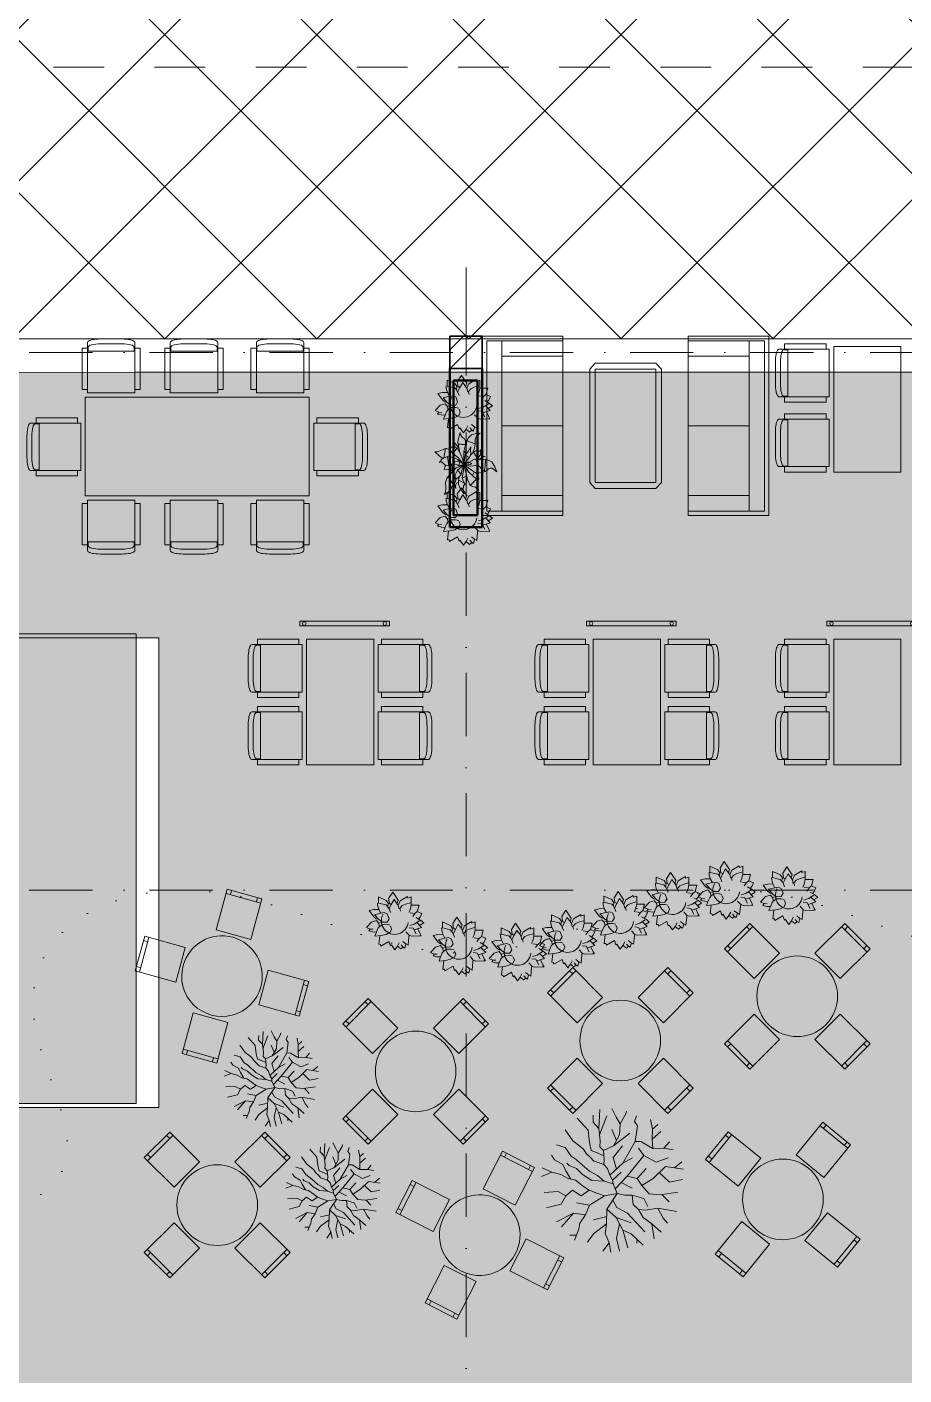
# Model space of a CAD drawing. Header units: millimetres. Extents: x -34838 to 729576, y -214038 to 121482.
# Drawn here: x 49100 to 58888, y 592 to 15630 of the extents above; entities that cross this region are included whole.
import ezdxf
from ezdxf.enums import TextEntityAlignment as Align

# ---------------------------------------------------------------- set-up
doc = ezdxf.new("R2010")
doc.units = ezdxf.units.MM
doc.header["$MEASUREMENT"] = 0
for name, pattern in [('Пунктирная', [352, 0, -352]), ('Штриховая', [1128.888893, 564.444447, -564.444447]), ('Штрихпунктирная', [1340.555525, 705.555534, -352.777767, 0, -282.222223])]:
    doc.linetypes.add(name, pattern=pattern)
for name, color, linetype, lineweight, true_color in [('0_Ном._пера__114', 7, 'Continuous', 13, 0xb9b9b9), ('0_Ном._пера__54', 7, 'Continuous', 15, 0x5f5f5f), ('_ ГП _СПОРУДИ.3Д_Ном._пера__253', 7, 'Continuous', 13, 0xdadada), ('АП _ 0 _ МЕБЛІ .3D_Ном._пера__4', 7, 'Continuous', 15, 0x969696), ('АП _ 0 _ ОБЛАДНАННЯ (НИЖНЄ).3D_Ном._пера__4', 7, 'Continuous', 15, 0x969696)]:
    doc.layers.add(name, color=color, linetype=linetype, lineweight=lineweight, true_color=true_color)
for name, color, linetype, lineweight in [('0_Ном._пера__150', 7, 'Continuous', 50), ('_ ГП _СПОРУДИ.3Д_Ном._пера__1', 7, 'Continuous', 13), ('А _ ОСІ КООРДИНАЦІЙНІ.3D_Ном._пера__105', 7, 'Continuous', 13), ('А _ ОСІ КООРДИНАЦІЙНІ.3D_Ном._пера__25', 7, 'Continuous', 0), ('АБ _ 1 _ КОЛОНИ _ КБ.3D_Ном._пера__28', 7, 'Continuous', 35), ('АП _ 0 _ МЕБЛІ .3D_Ном._пера__1', 7, 'Continuous', 13), ('АП _ 0 _ МЕБЛІ .3D_Ном._пера__19', 255, 'Continuous', 13), ('АП _ ТЕП _ ЗОНИ ПРИМІЩЕНЬ .3D_Ном._пера__122', 255, 'Continuous', 0), ('Паспорта Зон ARCHICAD_Ном._пера__5', 7, 'Continuous', 0)]:
    doc.layers.add(name, color=color, linetype=linetype, lineweight=lineweight)
for name, color, linetype in [('_ ГП _СПОРУДИ.3Д', 7, 'Continuous'), ('А _ ОСІ КООРДИНАЦІЙНІ.3D', 7, 'Continuous'), ('АБ _ 1 _ КОЛОНИ _ КБ.3D', 7, 'Continuous'), ('АП _ 0 _ МЕБЛІ .3D', 7, 'Continuous'), ('АП _ 0 _ ОБЛАДНАННЯ (НИЖНЄ).3D', 7, 'Continuous'), ('АП _ ТЕП _ ЗОНИ ПРИМІЩЕНЬ .3D', 7, 'Continuous')]:
    doc.layers.add(name, color=color, linetype=linetype)
doc.styles.add('СГЕНЕРИР_СТИЛЬ_1', font='Arial.ttf')
pattern_1 = [(0, (0, 0), (0, 68), []), (90, (0, 0), (-204, 0), [68, -68]), (90, (102, 68), (-204, 0), [68, -68])]

# ---------------------------------------------------------------- blocks, each defined once
blk = doc.blocks.new('Відпочинкова зона_01_2_4', base_point=(37474, 8845))
at = {"layer": 'АП _ ТЕП _ ЗОНИ ПРИМІЩЕНЬ .3D', "linetype": 'Continuous', "lineweight": 0, "true_color": 0xffffff}
h = blk.add_hatch(dxfattribs=at)
h.set_pattern_fill('П___ЦЕГЛА_ЛОЖКОВАЯ_ПЕРЕВ_D7', style=0, pattern_type=2)
h.set_pattern_definition(pattern_1)
h.paths.add_polyline_path([(348, -1992), (71820, -1992), (71820, 11778), (50303, 11778), (50300, 11778), (40181, 11774), (36400, 11778), (31802, 11774), (348, 11778)])
h.paths.add_polyline_path([(39319, 8818), (50570, 8818), (50570, 3578), (39319, 3578)], flags=0)
at = {"layer": 'Паспорта Зон ARCHICAD_Ном._пера__5', "color": 7, "lineweight": 0, "style": 'СГЕНЕРИР_СТИЛЬ_1'}
for tag, p in [('ROOM_NUMBER', (37474, 9145)), ('ROOM_AREA', (37474, 8549))]:
    blk.add_attdef(tag, text='', height=400, dxfattribs=at).set_placement(p, align=Align.MIDDLE_CENTER)
blk = doc.blocks.new('Бар_03_4_4', base_point=(45681, 5300))
at = {"layer": 'АП _ ТЕП _ ЗОНИ ПРИМІЩЕНЬ .3D', "linetype": 'Continuous', "lineweight": 0, "true_color": 0xffffff}
h = blk.add_hatch(dxfattribs=at)
h.set_pattern_fill('П___ЦЕГЛА_ЛОЖКОВАЯ_ПЕРЕВ_D7', style=0, pattern_type=2)
h.set_pattern_definition(pattern_1)
h.paths.add_polyline_path([(39069, 3620), (50320, 3620), (50320, 8860), (39069, 8860)])
at = {"layer": 'Паспорта Зон ARCHICAD_Ном._пера__5', "color": 7, "lineweight": 0, "style": 'СГЕНЕРИР_СТИЛЬ_1'}
for tag, p in [('ROOM_NUMBER', (45681, 5599)), ('ROOM_AREA', (45681, 5004))]:
    blk.add_attdef(tag, text='', height=400, dxfattribs=at).set_placement(p, align=Align.MIDDLE_CENTER)
blk = doc.blocks.new('Перекрытие_2_4', base_point=(-3125, 12148))
at = {"layer": '_ ГП _СПОРУДИ.3Д_Ном._пера__253', "linetype": 'Continuous', "lineweight": 13, "true_color": 0xdadada}
h = blk.add_hatch(dxfattribs=at)
h.set_pattern_fill('Г___ТРОТУАРИ_М500_0004', color=254, style=0, pattern_type=2)
h.set_pattern_definition([(45, (-275, 12150), (-848.528, 848.528), []), (315, (-275, 12150), (848.528, 848.528), [])])
h.paths.add_polyline_path([(-3125, 12148), (-3125, 10008), (-2650, 9430), (-2650, 9150), (-75, 9150), (-75, 12150), (70932, 12150), (96193, 12150), (96203, 17088), (94983, 22022), (80176, 15996), (78930, 17528), (76339, 16080), (47497, 16080), (47497, 16180), (42497, 16180), (42497, 16080), (32905, 16080), (30405, 16080), (-1129, 16080), (-3125, 16080), (-3125, 12148)])
at = {"layer": '_ ГП _СПОРУДИ.3Д_Ном._пера__1', "color": 7, "linetype": 'Continuous', "lineweight": 13, "flags": 128}
blk.add_lwpolyline([(-3125, 12148), (-3125, 10008), (-2650, 9430), (-2650, 9150), (-75, 9150), (-75, 12150), (70932, 12150), (96193, 12150), (96203, 17088), (94983, 22022), (80176, 15996), (78930, 17528), (76339, 16080), (47497, 16080), (47497, 16180), (42497, 16180), (42497, 16080), (32905, 16080), (30405, 16080), (-1129, 16080), (-3125, 16080), (-3125, 12148)], close=True, dxfattribs=at)
blk = doc.blocks.new('Колонна_6_4', base_point=(54000, 12000))
at = {"layer": 'АБ _ 1 _ КОЛОНИ _ КБ.3D', "linetype": 'Continuous', "lineweight": 0, "true_color": 0x000000}
h = blk.add_hatch(dxfattribs=at)
h.set_pattern_fill('М___МЕТАЛ_СТАЛЬ_0004', color=18, style=0, pattern_type=2)
h.set_pattern_definition([(45, (0, 0), (-318.198, 318.198), []), (45, (-106.07, 106.07), (-318.198, 318.198), [])])
h.paths.add_polyline_path([(53820, 11820), (54180, 11820), (54180, 12180), (53820, 12180)])
at = {"layer": 'АБ _ 1 _ КОЛОНИ _ КБ.3D_Ном._пера__28', "color": 7, "linetype": 'Continuous', "lineweight": 35, "flags": 128}
blk.add_lwpolyline([(53820, 11820), (54180, 11820), (54180, 12180), (53820, 12180)], close=True, dxfattribs=at)
blk = doc.blocks.new('Диван 22')
at = {"layer": 'АП _ 0 _ МЕБЛІ .3D_Ном._пера__1', "color": 7, "linetype": 'Continuous', "lineweight": 13}
for p, q in [((2000, 900), (0, 900)), ((0, 900), (0, 0)), ((50, 0), (50, 850)), ((50, 850), (1950, 850)), ((1950, 850), (1950, 0)), ((2000, 0), (2000, 900)), ((50, 680), (1950, 680)), ((222, 0), (222, 680)), ((1000, 0), (1000, 680)), ((1778, 0), (1778, 680)), ((0, 0), (2000, 0))]:
    blk.add_line(p, q, dxfattribs=at)
blk = doc.blocks.new('Стол Дизайнерский 03 22_2')
at = {"layer": 'АП _ 0 _ МЕБЛІ .3D_Ном._пера__1', "color": 7, "linetype": 'Continuous', "lineweight": 13}
for p, q in [((67, 800), (0, 738)), ((1333, 800), (67, 800)), ((1400, 738), (1333, 800)), ((0, 738), (0, 62)), ((1333, 738), (67, 738)), ((67, 738), (67, 62)), ((1333, 62), (1333, 738)), ((1400, 62), (1400, 738)), ((0, 62), (67, 0)), ((67, 62), (1333, 62)), ((67, 0), (1333, 0)), ((1333, 0), (1400, 62))]:
    blk.add_line(p, q, dxfattribs=at)
blk = doc.blocks.new('Модель Комнатного Растения 22')
at = {"layer": 'АП _ 0 _ ОБЛАДНАННЯ (НИЖНЄ).3D_Ном._пера__4', "color": 252, "linetype": 'Continuous', "lineweight": 15, "true_color": 0x969696}
for p, q in [((-37, 231), (23, 319)), ((23, 319), (68, 249)), ((-252, 105), (-271, 176)), ((-271, 176), (-183, 176)), ((-183, 176), (-183, 267)), ((-183, 267), (-146, 254)), ((-183, 177), (-171, 124)), ((-174, 203), (-119, 186)), ((-146, 254), (-144, 273)), ((-144, 273), (-62, 224)), ((-119, 186), (-83, 170)), ((-83, 170), (-57, 139)), ((-62, 224), (-40, 172)), ((-40, 172), (-50, 134)), ((-40, 172), (-25, 196)), ((-25, 196), (-37, 231)), ((-25, 196), (7, 240)), ((7, 240), (39, 183)), ((60, 196), (39, 183)), ((39, 183), (64, 135)), ((68, 249), (60, 196)), ((64, 135), (79, 161)), ((71, 193), (94, 228)), ((79, 161), (71, 193)), ((96, 179), (77, 157)), ((94, 228), (182, 267)), ((182, 199), (96, 179)), ((191, 174), (179, 129)), ((182, 267), (182, 199)), ((192, 201), (191, 174)), ((-323, -22), (-291, 5)), ((-302, 84), (-252, 105)), ((-302, 84), (-284, 42)), ((-291, 5), (-238, 37)), ((-284, 42), (-265, 21)), ((-279, 3), (-218, -35)), ((-252, 105), (-226, 83)), ((-226, 83), (-172, 90)), ((-226, 83), (-201, 48)), ((-171, 124), (-157, 93)), ((-57, 139), (-65, 107)), ((64, 135), (48, 95)), ((84, 78), (64, 24)), ((64, 24), (86, -13)), ((118, 92), (84, 78)), ((155, 86), (118, 92)), ((136, -15), (177, 14)), ((179, 129), (155, 86)), ((227, 68), (155, 86)), ((177, 14), (227, 68)), ((179, 129), (234, 126)), ((181, -25), (205, 3)), ((206, 24), (184, 21)), ((205, 3), (259, -14)), ((234, 45), (206, 24)), ((234, 126), (286, 115)), ((286, 115), (234, 45)), ((-323, -22), (-277, -50)), ((-300, -73), (-247, -19)), ((-300, -73), (-216, -100)), ((-296, -166), (-284, -145)), ((-284, -145), (-258, -87)), ((-238, -145), (-205, -82)), ((-218, -35), (-168, -52)), ((-205, -82), (-161, -76)), ((-161, -160), (-125, -121)), ((35, -92), (48, -58)), ((50, -127), (35, -92)), ((94, -150), (50, -127)), ((87, -38), (51, -46)), ((86, -13), (136, -15)), ((134, -39), (87, -38)), ((170, -62), (134, -39)), ((152, -17), (181, -25)), ((181, -25), (170, -62)), ((185, -79), (170, -62)), ((206, -127), (185, -79)), ((244, -122), (205, -124)), ((205, -124), (221, -170)), ((274, -92), (240, -94)), ((288, -112), (244, -122)), ((259, -14), (315, -74)), ((315, -74), (274, -92)), ((274, -92), (288, -112)), ((-277, -166), (-296, -166)), ((-277, -166), (-187, -170)), ((-187, -170), (-161, -160)), ((-161, -160), (-158, -178)), ((-158, -178), (-149, -270)), ((-149, -270), (-124, -257)), ((-124, -257), (-89, -229)), ((-124, -257), (-111, -304)), ((-111, -304), (-93, -293)), ((-93, -293), (-71, -268)), ((-93, -293), (-68, -313)), ((-68, -313), (-30, -283)), ((-30, -283), (-50, -244)), ((-30, -283), (0, -323)), ((0, -323), (38, -268)), ((38, -268), (48, -277)), ((48, -277), (65, -228)), ((65, -228), (155, -280)), ((150, -162), (94, -150)), ((221, -170), (150, -162)), ((155, -280), (160, -262)), ((160, -262), (179, -261)), ((179, -261), (168, -164))]:
    blk.add_line(p, q, dxfattribs=at)
blk.add_arc((0, 0), 150, 186.1323, 29.8574, dxfattribs=at)
blk = doc.blocks.new('Модель Комнатного Растения 22_2')
at = {"layer": 'АП _ 0 _ ОБЛАДНАННЯ (НИЖНЄ).3D_Ном._пера__4', "color": 252, "linetype": 'Continuous', "lineweight": 15, "true_color": 0x969696}
for p, q in [((-182, 353), (-138, 349)), ((-182, 353), (-147, 326)), ((-182, 353), (-138, 349)), ((-182, 353), (-147, 326)), ((-147, 326), (-128, 291)), ((-147, 326), (-128, 291)), ((-138, 349), (-87, 334)), ((-138, 349), (-87, 334)), ((-87, 334), (-52, 301)), ((-87, 334), (-52, 301)), ((-52, 301), (-34, 268)), ((-52, 301), (-34, 268)), ((-4, 294), (19, 309)), ((-4, 294), (19, 309)), ((19, 309), (37, 339)), ((19, 309), (37, 339)), ((37, 339), (41, 361)), ((37, 339), (41, 361)), ((41, 361), (64, 279)), ((41, 361), (64, 279)), ((-198, 174), (-183, 155)), ((-198, 174), (-182, 107)), ((-198, 174), (-183, 155)), ((-198, 174), (-182, 107)), ((-183, 155), (-158, 154)), ((-183, 155), (-158, 154)), ((-158, 154), (-132, 156)), ((-158, 154), (-132, 156)), ((-132, 156), (-109, 142)), ((-132, 156), (-109, 142)), ((-128, 291), (-128, 235)), ((-128, 291), (-128, 235)), ((-128, 235), (-34, 268)), ((-128, 235), (-34, 268)), ((-128, 235), (-120, 186)), ((-128, 235), (-120, 186)), ((-120, 186), (-100, 134)), ((-120, 186), (-100, 134)), ((-79, 124), (-75, 165)), ((-79, 124), (-75, 165)), ((-78, 202), (-75, 165)), ((-78, 202), (-49, 148)), ((-78, 202), (-75, 165)), ((-78, 202), (-49, 148)), ((-34, 268), (-21, 170)), ((-34, 268), (-21, 170)), ((-21, 170), (-17, 110)), ((-21, 170), (-17, 110)), ((-20, 224), (57, 233)), ((-20, 224), (57, 233)), ((-20, 224), (0, 148)), ((-20, 224), (0, 148)), ((-19, 227), (-18, 266)), ((-19, 227), (-18, 266)), ((-19, 227), (62, 234)), ((-19, 227), (62, 234)), ((-18, 266), (-4, 294)), ((-18, 266), (-4, 294)), ((20, 85), (75, 190)), ((20, 85), (75, 190)), ((44, 133), (62, 234)), ((44, 133), (62, 234)), ((52, 177), (63, 197)), ((52, 177), (63, 197)), ((62, 234), (66, 246)), ((62, 234), (66, 246)), ((63, 197), (95, 240)), ((63, 197), (95, 240)), ((64, 279), (66, 246)), ((64, 279), (66, 246)), ((75, 190), (121, 129)), ((75, 190), (121, 129)), ((76, 188), (99, 198)), ((76, 188), (99, 198)), ((95, 240), (115, 257)), ((95, 240), (115, 257)), ((98, 199), (115, 257)), ((98, 199), (115, 257)), ((99, 198), (117, 199)), ((99, 198), (117, 199)), ((117, 199), (140, 197)), ((117, 199), (140, 197)), ((139, 146), (152, 174)), ((139, 146), (152, 174)), ((140, 197), (159, 206)), ((140, 197), (159, 206)), ((148, 165), (193, 182)), ((148, 165), (193, 182)), ((152, 174), (159, 206)), ((152, 174), (159, 206)), ((193, 182), (204, 183)), ((193, 182), (204, 183)), ((204, 183), (222, 78)), ((204, 183), (258, 162)), ((204, 183), (222, 78)), ((204, 183), (258, 162)), ((258, 162), (294, 147)), ((258, 162), (294, 147)), ((-345, -21), (-312, 33)), ((-345, -21), (-312, 33)), ((-312, 33), (-247, 65)), ((-312, 33), (-247, 65)), ((-247, 65), (-230, -64)), ((-247, 65), (-156, 58)), ((-247, 65), (-230, -64)), ((-247, 65), (-156, 58)), ((-237, 94), (-212, 98)), ((-237, 94), (-212, 98)), ((-237, 94), (-196, 79)), ((-237, 94), (-196, 79)), ((-212, 98), (-183, 110)), ((-212, 98), (-183, 110)), ((-196, 79), (-167, 60)), ((-196, 79), (-167, 60)), ((-182, 107), (-154, 73)), ((-182, 107), (-154, 73)), ((-156, 58), (-137, 54)), ((-156, 58), (-137, 54)), ((-154, 73), (-109, 142)), ((-154, 73), (-109, 142)), ((-154, 73), (-119, 63)), ((-154, 73), (-119, 63)), ((-140, 42), (-132, 66)), ((-140, 42), (-132, 66)), ((-119, 63), (-59, 31)), ((-119, 63), (-59, 31)), ((-109, 142), (-73, 108)), ((-109, 142), (-73, 108)), ((-88, 16), (-48, 34)), ((-88, 16), (-48, 34)), ((-88, 16), (-72, 6)), ((-88, 16), (-72, 6)), ((-79, 124), (-62, 82)), ((-79, 124), (-62, 82)), ((-72, 6), (-49, 7)), ((-72, 6), (-49, 7)), ((-64, 83), (-16, 107)), ((-64, 83), (-16, 107)), ((-64, 83), (-62, 82)), ((-64, 83), (-62, 82)), ((-62, 82), (-16, 107)), ((-62, 82), (-16, 107)), ((-62, 82), (-27, 42)), ((-62, 82), (-27, 42)), ((-49, 148), (-16, 107)), ((-49, 148), (-16, 107)), ((-49, 7), (-48, 34)), ((-49, 7), (-48, 34)), ((-49, 7), (-1, -2)), ((-49, 7), (-1, -2)), ((-48, 34), (-6, 2)), ((-48, 34), (-6, 2)), ((-27, 42), (-8, 12)), ((-27, 42), (-8, 12)), ((-19, 146), (-9, 148)), ((-19, 146), (-9, 148)), ((-17, 136), (-8, 138)), ((-17, 136), (-8, 138)), ((-16, 107), (0, 5)), ((-16, 107), (0, 5)), ((-9, 148), (-1, 148)), ((-9, 148), (-1, 148)), ((-8, 138), (-2, 138)), ((-8, 138), (-2, 138)), ((-6, 12), (1, -2)), ((-6, 12), (1, -2)), ((-5, 1), (1, -2)), ((-5, 1), (1, -2)), ((-2, 23), (0, 148)), ((-2, 23), (0, 148)), ((0, 4), (20, 85)), ((0, 4), (20, 85)), ((0, 3), (17, 17)), ((0, 3), (17, 17)), ((0, 0), (8, 2)), ((0, 0), (8, 2)), ((7, 9), (59, 79)), ((7, 9), (59, 79)), ((8, 8), (43, 42)), ((8, 8), (43, 42)), ((43, 42), (56, -12)), ((43, 42), (71, 42)), ((43, 42), (56, -12)), ((43, 42), (71, 42)), ((47, 43), (64, 57)), ((47, 43), (64, 57)), ((48, 148), (51, 146)), ((48, 148), (51, 146)), ((59, 79), (121, 129)), ((59, 79), (121, 129)), ((64, 57), (118, 83)), ((64, 57), (118, 83)), ((65, -3), (82, 4)), ((65, -3), (82, 4)), ((71, 42), (104, 33)), ((71, 42), (104, 33)), ((82, 4), (123, 18)), ((82, 4), (123, 18)), ((104, 33), (123, 18)), ((104, 33), (123, 18)), ((110, 13), (137, 8)), ((110, 13), (137, 8)), ((118, 83), (181, 93)), ((118, 83), (181, 93)), ((121, 129), (139, 146)), ((121, 129), (139, 146)), ((130, -71), (137, 6)), ((130, -71), (137, 6)), ((137, 8), (167, -10)), ((137, 8), (167, -10)), ((167, -10), (181, 93)), ((167, -10), (181, 93)), ((181, 93), (243, 66)), ((181, 93), (243, 66)), ((188, -8), (211, 0)), ((188, -8), (211, 0)), ((211, 0), (229, 21)), ((211, 0), (229, 21)), ((229, 21), (247, 33)), ((229, 21), (247, 33)), ((233, 71), (276, 102)), ((233, 71), (276, 102)), ((243, 66), (271, 27)), ((243, 66), (271, 27)), ((247, 33), (271, 27)), ((247, 33), (271, 27)), ((276, 102), (324, 145)), ((276, 102), (324, 145)), ((294, 147), (324, 145)), ((294, 147), (324, 145)), ((-368, -78), (-345, -21)), ((-368, -78), (-345, -21)), ((-368, -78), (-317, -37)), ((-368, -78), (-317, -37)), ((-317, -37), (-297, -35)), ((-317, -37), (-297, -35)), ((-297, -35), (-277, -43)), ((-297, -35), (-277, -43)), ((-277, -43), (-257, -61)), ((-277, -43), (-257, -61)), ((-257, -61), (-234, -69)), ((-257, -61), (-234, -69)), ((-246, -75), (-213, -57)), ((-246, -75), (-213, -57)), ((-246, -75), (-158, -93)), ((-246, -75), (-158, -93)), ((-213, -57), (-160, -2)), ((-213, -57), (-160, -2)), ((-168, -160), (-164, -137)), ((-168, -160), (-164, -137)), ((-168, -160), (-127, -146)), ((-168, -160), (-127, -146)), ((-164, -137), (-153, -110)), ((-164, -137), (-153, -110)), ((-160, -2), (-158, -93)), ((-160, -2), (-73, -15)), ((-160, -2), (-158, -93)), ((-160, -2), (-73, -15)), ((-158, -93), (-118, -82)), ((-158, -93), (-118, -82)), ((-153, -110), (-129, -86)), ((-153, -110), (-129, -86)), ((-141, -160), (-58, -82)), ((-141, -160), (-58, -82)), ((-118, -82), (-9, -4)), ((-118, -82), (-9, -4)), ((-114, -82), (-98, -117)), ((-114, -82), (-98, -117)), ((-73, -15), (-9, -4)), ((-73, -15), (-9, -4)), ((-72, -14), (-71, -14)), ((-72, -14), (-71, -14)), ((-65, -13), (-63, -12)), ((-65, -13), (-63, -12)), ((-59, -11), (-54, -10)), ((-59, -11), (-54, -10)), ((-58, -82), (-5, -2)), ((-58, -82), (-5, -2)), ((-52, -10), (-20, -3)), ((-52, -10), (-20, -3)), ((-45, -172), (-35, -132)), ((-45, -172), (-35, -132)), ((-38, -144), (-34, -146)), ((-38, -144), (-34, -146)), ((-35, -126), (-1, -2)), ((-35, -126), (-1, -2)), ((-35, -126), (-31, -192)), ((-35, -126), (17, -144)), ((-35, -126), (-31, -192)), ((-35, -126), (17, -144)), ((-4, -1), (-2, -1)), ((-4, -1), (-2, -1)), ((-3, -1), (-1, -2)), ((-3, -1), (-1, -2)), ((-1, -2), (2, -64)), ((-1, -2), (2, -64)), ((2, -64), (17, -144)), ((2, -64), (17, -144)), ((4, -2), (28, -1)), ((4, -2), (28, -1)), ((4, -9), (18, -49)), ((4, -9), (18, -49)), ((6, -6), (70, -59)), ((6, -6), (70, -59)), ((7, -178), (17, -144)), ((7, -178), (17, -144)), ((10, -3), (84, -34)), ((10, -3), (84, -34)), ((18, -49), (31, -104)), ((18, -49), (31, -104)), ((28, -1), (56, -12)), ((28, -1), (56, -12)), ((31, -104), (70, -59)), ((31, -104), (70, -59)), ((31, -104), (48, -130)), ((31, -104), (48, -130)), ((48, -130), (73, -147)), ((48, -130), (73, -147)), ((51, -133), (61, -170)), ((51, -133), (61, -170)), ((56, -12), (65, -3)), ((56, -12), (65, -3)), ((57, -152), (68, -144)), ((57, -152), (68, -144)), ((70, -59), (97, -110)), ((70, -59), (97, -110)), ((73, -147), (97, -158)), ((73, -147), (97, -158)), ((84, -34), (175, -128)), ((84, -34), (175, -128)), ((97, -110), (97, -158)), ((97, -110), (97, -158)), ((109, -58), (130, -71)), ((109, -58), (130, -71)), ((110, -62), (111, -59)), ((110, -62), (111, -59)), ((110, -228), (175, -128)), ((110, -228), (175, -128)), ((130, -71), (149, -55)), ((130, -71), (149, -55)), ((149, -55), (178, -47)), ((149, -55), (178, -47)), ((167, -10), (188, -8)), ((167, -10), (188, -8)), ((175, -128), (191, -152)), ((175, -128), (191, -152)), ((178, -47), (219, -52)), ((178, -47), (219, -52)), ((198, -4), (208, -14)), ((198, -4), (208, -14)), ((208, -14), (219, -52)), ((208, -14), (219, -52)), ((-165, -282), (-159, -246)), ((-165, -282), (-159, -246)), ((-165, -282), (-130, -250)), ((-165, -282), (-130, -250)), ((-159, -246), (-157, -201)), ((-159, -246), (-157, -201)), ((-157, -201), (-141, -160)), ((-157, -201), (-141, -160)), ((-141, -160), (-70, -230)), ((-141, -160), (-70, -230)), ((-130, -250), (-100, -241)), ((-130, -250), (-100, -241)), ((-100, -241), (-70, -230)), ((-100, -241), (-70, -230)), ((-70, -230), (-45, -172)), ((-70, -230), (-45, -172)), ((-31, -192), (-17, -218)), ((-31, -192), (-17, -218)), ((-17, -218), (7, -178)), ((-17, -218), (7, -178)), ((-13, -213), (3, -235)), ((-13, -213), (3, -235)), ((-7, -202), (61, -170)), ((-7, -202), (61, -170)), ((-4, -323), (38, -270)), ((-4, -323), (38, -270)), ((-4, -323), (8, -276)), ((-4, -323), (8, -276)), ((3, -235), (8, -276)), ((3, -235), (8, -276)), ((38, -270), (58, -220)), ((38, -270), (58, -220)), ((58, -220), (61, -170)), ((58, -220), (61, -170)), ((61, -191), (84, -208)), ((61, -191), (84, -208)), ((83, -153), (110, -228)), ((83, -153), (110, -228)), ((84, -208), (91, -238)), ((84, -208), (91, -238)), ((90, -263), (105, -216)), ((90, -263), (105, -216)), ((90, -263), (91, -238)), ((90, -263), (91, -238)), ((110, -228), (132, -237)), ((110, -228), (132, -237)), ((132, -237), (142, -262)), ((132, -237), (142, -262)), ((142, -262), (158, -293)), ((142, -262), (158, -293)), ((158, -293), (219, -330)), ((158, -293), (219, -330)), ((191, -152), (206, -198)), ((191, -152), (206, -198)), ((200, -257), (206, -198)), ((200, -257), (206, -198)), ((200, -257), (205, -306)), ((200, -257), (205, -306)), ((205, -306), (219, -330)), ((205, -306), (219, -330))]:
    blk.add_line(p, q, dxfattribs=at)
blk = doc.blocks.new('Модель Дерева Детализированная 22')
at = {"layer": 'АП _ 0 _ МЕБЛІ .3D_Ном._пера__4', "color": 252, "linetype": 'Continuous', "lineweight": 15, "true_color": 0x969696}
for p, q in [((-200, 779), (-188, 598)), ((-11, 784), (13, 635)), ((-287, 528), (-445, 669)), ((-348, 675), (-291, 622)), ((-291, 622), (-287, 528)), ((13, 635), (1, 536)), ((176, 733), (128, 643)), ((128, 643), (149, 528)), ((309, 631), (280, 528)), ((298, 690), (309, 631)), ((428, 553), (471, 663)), ((428, 553), (545, 602)), ((-512, 479), (-548, 584)), ((-492, 396), (-512, 479)), ((-244, 472), (-451, 565)), ((-287, 528), (-201, 417)), ((-188, 598), (-102, 491)), ((-102, 491), (-53, 413)), ((1, 536), (-3, 487)), ((-3, 487), (9, 429)), ((136, 462), (132, 405)), ((149, 528), (136, 462)), ((206, 388), (239, 470)), ((239, 470), (239, 507)), ((280, 528), (305, 454)), ((305, 454), (334, 350)), ((350, 376), (375, 462)), ((375, 462), (428, 553)), ((532, 351), (649, 455)), ((-623, 302), (-685, 330)), ((-615, 429), (-642, 447)), ((-615, 244), (-623, 302)), ((-492, 396), (-615, 429)), ((-401, 314), (-492, 396)), ((-266, 273), (-401, 314)), ((-334, 293), (-381, 417)), ((-151, 318), (-266, 273)), ((-201, 417), (-151, 376)), ((-151, 376), (-151, 318)), ((-151, 318), (-86, 240)), ((-82, 347), (-112, 271)), ((-53, 413), (-82, 347)), ((9, 314), (-44, 203)), ((9, 429), (5, 359)), ((5, 359), (9, 314)), ((128, 335), (124, 265)), ((132, 405), (128, 335)), ((202, 293), (206, 388)), ((289, 191), (305, 302)), ((305, 302), (350, 376)), ((503, 256), (532, 351)), ((606, 228), (753, 315)), ((-706, 100), (-768, 191)), ((-473, 137), (-615, 244)), ((-266, 273), (-496, 244)), ((-171, 187), (-336, 203)), ((-106, 67), (-171, 187)), ((-86, 240), (-44, 203)), ((-44, 203), (-40, 141)), ((87, 71), (178, 174)), ((95, 166), (87, 71)), ((124, 265), (95, 166)), ((178, 174), (202, 293)), ((276, 117), (289, 191)), ((384, 137), (409, 248)), ((409, 248), (503, 256)), ((503, 256), (606, 228)), ((-706, 100), (-784, 93)), ((-623, 22), (-752, 13)), ((-623, 22), (-706, 100)), ((-554, -56), (-623, 22)), ((-517, 92), (-554, -56)), ((-517, 92), (-473, 137)), ((-204, 63), (-473, 137)), ((-430, -40), (-443, 59)), ((-204, 63), (-323, 30)), ((-7, 71), (-204, 63)), ((12, 11), (-118, 6)), ((-40, 141), (-7, 71)), ((-7, 71), (12, 11)), ((12, 11), (38, -23)), ((87, 71), (38, -23)), ((198, -48), (239, 34)), ((239, 34), (276, 117)), ((276, 117), (384, 137)), ((392, -3), (474, 117)), ((499, -48), (581, 59)), ((581, 59), (784, 124)), ((581, 59), (784, 45)), ((-644, -142), (-738, -135)), ((-644, -142), (-706, -229)), ((-554, -56), (-644, -142)), ((-430, -40), (-475, -192)), ((-134, -72), (-430, -40)), ((-134, -72), (-196, -171)), ((58, -77), (-134, -72)), ((-38, -75), (-81, -208)), ((79, -130), (34, -204)), ((79, -130), (38, -23)), ((79, -130), (198, -48)), ((79, -130), (285, -171)), ((167, -148), (195, -237)), ((198, -48), (392, -3)), ((392, -3), (499, -48)), ((499, -48), (610, -68)), ((610, -68), (664, -110)), ((664, -110), (784, -161)), ((729, -137), (784, -86)), ((-512, -299), (-632, -457)), ((-475, -192), (-603, -249)), ((-323, -295), (-512, -299)), ((-418, -297), (-422, -455)), ((-196, -171), (-344, -163)), ((-175, -262), (-323, -295)), ((-196, -171), (-175, -262)), ((-175, -262), (-171, -385)), ((-27, -262), (-89, -381)), ((34, -204), (-27, -262)), ((-27, -262), (43, -344)), ((195, -237), (154, -369)), ((285, -171), (277, -311)), ((285, -171), (405, -286)), ((345, -229), (474, -151)), ((405, -286), (585, -262)), ((405, -286), (491, -352)), ((585, -262), (698, -281)), ((-574, -380), (-681, -390)), ((-171, -385), (-249, -480)), ((-89, -381), (-60, -475)), ((39, -426), (-11, -484)), ((43, -344), (39, -426)), ((39, -426), (67, -525)), ((154, -369), (166, -652)), ((277, -311), (203, -471)), ((277, -311), (326, -463)), ((442, -480), (302, -387)), ((491, -352), (532, -455)), ((-422, -455), (-545, -537)), ((-249, -480), (-410, -599)), ((-265, -491), (-262, -607)), ((-126, -566), (-248, -741)), ((-11, -484), (-126, -566)), ((-126, -566), (-89, -689)), ((67, -525), (47, -644)), ((289, -558), (282, -743)), ((326, -463), (289, -558)), ((326, -463), (425, -643)), ((518, -604), (442, -480)), ((532, -455), (591, -543)), ((532, -455), (651, -472)), ((-89, -689), (-83, -761)), ((47, -644), (39, -784)), ((47, -644), (147, -779)), ((287, -650), (317, -677))]:
    blk.add_line(p, q, dxfattribs=at)
blk = doc.blocks.new('Обеденная Группа с Круглым Столом 22')
at = {"layer": 'АП _ 0 _ МЕБЛІ .3D_Ном._пера__1', "color": 7, "linetype": 'Continuous', "lineweight": 13}
for p, q in [((200, 950), (-200, 950)), ((-200, 950), (-200, 480)), ((-150, 900), (-150, 950)), ((150, 900), (150, 950)), ((200, 480), (200, 950)), ((-200, 900), (200, 900)), ((-200, 480), (200, 480)), ((-480, 200), (-950, 200)), ((-950, 200), (-950, -200)), ((-900, -200), (-900, 200)), ((-480, -200), (-480, 200)), ((480, 200), (480, -200)), ((950, 200), (480, 200)), ((900, 200), (900, -200)), ((950, -200), (950, 200)), ((-900, 150), (-950, 150)), ((900, 150), (950, 150)), ((-900, -150), (-950, -150)), ((900, -150), (950, -150)), ((-950, -200), (-480, -200)), ((480, -200), (950, -200)), ((200, -480), (-200, -480)), ((-200, -480), (-200, -950)), ((200, -950), (200, -480)), ((200, -900), (-200, -900)), ((-150, -900), (-150, -950)), ((150, -900), (150, -950)), ((-200, -950), (200, -950))]:
    blk.add_line(p, q, dxfattribs=at)
for start, end in [(0, 180), (180, 0)]:
    blk.add_arc((0, 0), 450, start, end, dxfattribs=at)
blk = doc.blocks.new('Модель Дерева Детализированная 22_2')
at = {"layer": 'АП _ 0 _ МЕБЛІ .3D_Ном._пера__4', "color": 252, "linetype": 'Continuous', "lineweight": 15, "true_color": 0x969696}
for p, q in [((-133, 519), (-126, 399)), ((-7, 523), (9, 423)), ((118, 489), (85, 429)), ((199, 460), (206, 420)), ((-342, 319), (-365, 389)), ((-328, 264), (-342, 319)), ((-163, 315), (-301, 377)), ((-191, 352), (-297, 446)), ((-232, 450), (-194, 415)), ((-194, 415), (-191, 352)), ((-191, 352), (-134, 278)), ((-126, 399), (-68, 327)), ((-68, 327), (-35, 275)), ((0, 357), (-2, 324)), ((-2, 324), (6, 286)), ((9, 423), (0, 357)), ((85, 429), (99, 352)), ((91, 308), (88, 270)), ((99, 352), (91, 308)), ((138, 259), (159, 314)), ((159, 314), (159, 338)), ((206, 420), (187, 352)), ((187, 352), (203, 303)), ((203, 303), (223, 233)), ((234, 250), (250, 308)), ((250, 308), (286, 368)), ((286, 368), (314, 442)), ((286, 368), (363, 401)), ((355, 234), (433, 303)), ((-416, 201), (-457, 220)), ((-410, 286), (-428, 298)), ((-410, 163), (-416, 201)), ((-328, 264), (-410, 286)), ((-316, 91), (-410, 163)), ((-177, 182), (-331, 163)), ((-268, 209), (-328, 264)), ((-177, 182), (-268, 209)), ((-222, 196), (-254, 278)), ((-101, 212), (-177, 182)), ((-134, 278), (-101, 250)), ((-101, 250), (-101, 212)), ((-101, 212), (-57, 160)), ((-54, 231), (-75, 181)), ((-57, 160), (-30, 135)), ((-35, 275), (-54, 231)), ((6, 209), (-30, 135)), ((6, 286), (3, 240)), ((3, 240), (6, 209)), ((83, 176), (64, 111)), ((85, 223), (83, 176)), ((88, 270), (85, 223)), ((118, 116), (135, 196)), ((135, 196), (138, 259)), ((192, 127), (203, 201)), ((203, 201), (234, 250)), ((256, 91), (272, 165)), ((272, 165), (335, 171)), ((335, 171), (355, 234)), ((335, 171), (404, 152)), ((404, 152), (502, 210)), ((-470, 67), (-523, 62)), ((-470, 67), (-512, 127)), ((-416, 15), (-501, 9)), ((-416, 15), (-470, 67)), ((-369, -37), (-416, 15)), ((-344, 61), (-369, -37)), ((-344, 61), (-316, 91)), ((-136, 42), (-316, 91)), ((-287, -26), (-295, 39)), ((-114, 124), (-224, 135)), ((-136, 42), (-216, 20)), ((-5, 48), (-136, 42)), ((-71, 45), (-114, 124)), ((8, 7), (-78, 4)), ((-30, 135), (-27, 94)), ((-27, 94), (-5, 48)), ((-5, 48), (8, 7)), ((8, 7), (25, -15)), ((58, 48), (25, -15)), ((58, 48), (118, 116)), ((64, 111), (58, 48)), ((132, -32), (159, 23)), ((159, 23), (184, 78)), ((184, 78), (192, 127)), ((184, 78), (256, 91)), ((261, -2), (316, 78)), ((333, -32), (388, 39)), ((388, 39), (522, 83)), ((388, 39), (523, 30)), ((-429, -95), (-492, -90)), ((-429, -95), (-471, -153)), ((-369, -37), (-429, -95)), ((-317, -128), (-402, -166)), ((-287, -26), (-317, -128)), ((-89, -48), (-287, -26)), ((-131, -114), (-229, -109)), ((-89, -48), (-131, -114)), ((-131, -114), (-117, -174)), ((39, -51), (-89, -48)), ((-25, -50), (-54, -139)), ((23, -136), (-18, -174)), ((53, -87), (23, -136)), ((53, -87), (25, -15)), ((53, -87), (132, -32)), ((53, -87), (190, -114)), ((112, -98), (130, -158)), ((132, -32), (261, -2)), ((190, -114), (185, -207)), ((190, -114), (270, -191)), ((230, -153), (316, -100)), ((261, -2), (333, -32)), ((333, -32), (407, -46)), ((407, -46), (442, -73)), ((442, -73), (522, -107)), ((486, -92), (523, -57)), ((-382, -253), (-454, -260)), ((-342, -199), (-421, -305)), ((-216, -196), (-342, -199)), ((-279, -198), (-281, -303)), ((-117, -174), (-216, -196)), ((-114, -257), (-166, -320)), ((-117, -174), (-114, -257)), ((-18, -174), (-59, -254)), ((-59, -254), (-40, -317)), ((-18, -174), (28, -229)), ((26, -284), (-7, -322)), ((28, -229), (26, -284)), ((26, -284), (45, -350)), ((130, -158), (102, -246)), ((102, -246), (111, -435)), ((185, -207), (135, -314)), ((185, -207), (218, -309)), ((294, -320), (201, -258)), ((270, -191), (390, -174)), ((270, -191), (327, -235)), ((327, -235), (355, -303)), ((390, -174), (465, -187)), ((-281, -303), (-363, -358)), ((-166, -320), (-273, -400)), ((-177, -328), (-174, -405)), ((-84, -377), (-166, -494)), ((-7, -322), (-84, -377)), ((-84, -377), (-59, -460)), ((31, -429), (26, -523)), ((45, -350), (31, -429)), ((31, -429), (98, -519)), ((193, -372), (188, -495)), ((192, -433), (212, -451)), ((218, -309), (193, -372)), ((218, -309), (283, -429)), ((345, -403), (294, -320)), ((355, -303), (394, -362)), ((355, -303), (434, -315)), ((-59, -460), (-55, -507))]:
    blk.add_line(p, q, dxfattribs=at)
blk = doc.blocks.new('Модульная Офисная Перегородка 22')
at = {"layer": 'АП _ 0 _ ОБЛАДНАННЯ (НИЖНЄ).3D_Ном._пера__4', "color": 252, "linetype": 'Continuous', "lineweight": 15, "true_color": 0x969696}
for p, q in [((1000, 50), (0, 50)), ((0, 50), (0, 0)), ((0, 0), (1000, 0)), ((1000, 0), (1000, 50))]:
    blk.add_line(p, q, dxfattribs=at)
for centre, start, end in [((50, 25), 0, 180), ((50, 25), 180, 0), ((950, 25), 0, 180), ((950, 25), 180, 0)]:
    blk.add_arc(centre, 20, start, end, dxfattribs=at)
blk = doc.blocks.new('Стол Обеденный 01 22')
at = {"layer": 'АП _ 0 _ МЕБЛІ .3D_Ном._пера__1', "color": 7, "linetype": 'Continuous', "lineweight": 13}
for p, q in [((1400, 750), (0, 750)), ((0, 750), (0, 0)), ((1400, 0), (1400, 750)), ((0, 0), (1400, 0))]:
    blk.add_line(p, q, dxfattribs=at)
at = {"layer": 'АП _ 0 _ МЕБЛІ .3D_Ном._пера__19', "color": 255, "linetype": 'Continuous', "lineweight": 13}
for p, q in [((1400, 750), (0, 750)), ((0, 750), (0, 0)), ((1400, 0), (1400, 750)), ((0, 0), (1400, 0))]:
    blk.add_line(p, q, dxfattribs=at)
blk = doc.blocks.new('Кресло 01 22_2')
at = {"layer": 'АП _ 0 _ МЕБЛІ .3D_Ном._пера__1', "color": 7, "linetype": 'Continuous', "lineweight": 13}
for p, q in [((60, 498), (0, 498)), ((0, 498), (0, 36)), ((63, 567), (60, 561)), ((60, 561), (60, 559)), ((60, 559), (60, 559)), ((60, 559), (60, 498)), ((60, 36), (60, 498)), ((60, 462), (590, 462)), ((64, 569), (63, 568)), ((63, 568), (63, 567)), ((71, 576), (64, 570)), ((64, 570), (64, 569)), ((67, 462), (67, 510)), ((72, 576), (71, 576)), ((82, 582), (72, 576)), ((83, 582), (82, 582)), ((97, 587), (83, 582)), ((114, 592), (97, 587)), ((115, 592), (114, 592)), ((135, 595), (115, 592)), ((157, 598), (135, 595)), ((180, 599), (157, 598)), ((205, 600), (180, 599)), ((445, 600), (205, 600)), ((205, 545), (445, 545)), ((470, 599), (445, 600)), ((493, 598), (470, 599)), ((515, 595), (493, 598)), ((535, 592), (515, 595)), ((536, 592), (535, 592)), ((553, 587), (536, 592)), ((567, 582), (553, 587)), ((568, 582), (567, 582)), ((578, 576), (568, 582)), ((579, 576), (578, 576)), ((586, 570), (579, 576)), ((583, 462), (583, 510)), ((586, 569), (586, 570)), ((587, 568), (586, 569)), ((587, 567), (587, 568)), ((590, 561), (587, 567)), ((590, 559), (590, 561)), ((590, 498), (590, 559)), ((590, 559), (590, 559)), ((650, 498), (590, 498)), ((590, 36), (590, 498)), ((650, 36), (650, 498)), ((0, 36), (60, 36)), ((60, 36), (60, 0)), ((60, 0), (590, 0)), ((590, 0), (590, 36)), ((590, 36), (650, 36))]:
    blk.add_line(p, q, dxfattribs=at)
for centre, start_param, end_param in [((205, 510), 1.570796, 3.141593), ((445, 510), 0, 1.570796)]:
    blk.add_ellipse(centre, major_axis=(137, 0), ratio=0.252258, start_param=start_param, end_param=end_param, dxfattribs=at)
blk = doc.blocks.new('Стол Обеденный 01 22_3')
at = {"layer": 'АП _ 0 _ МЕБЛІ .3D_Ном._пера__1', "color": 7, "linetype": 'Continuous', "lineweight": 13}
for p, q in [((2500, 1100), (0, 1100)), ((0, 1100), (0, 0)), ((2500, 0), (2500, 1100)), ((0, 0), (2500, 0))]:
    blk.add_line(p, q, dxfattribs=at)
at = {"layer": 'АП _ 0 _ МЕБЛІ .3D_Ном._пера__19', "color": 255, "linetype": 'Continuous', "lineweight": 13}
for p, q in [((2500, 1100), (0, 1100)), ((0, 1100), (0, 0)), ((2500, 0), (2500, 1100)), ((0, 0), (2500, 0))]:
    blk.add_line(p, q, dxfattribs=at)
blk = doc.blocks.new('Стандартный Маркер Сетки')
at = {"layer": 'А _ ОСІ КООРДИНАЦІЙНІ.3D_Ном._пера__105', "color": 7, "linetype": 'Штрихпунктирная', "lineweight": 13}
for q in [(0, 0), (18399, 0)]:
    blk.add_line((500, 0), q, dxfattribs=at)
at = {"layer": 'А _ ОСІ КООРДИНАЦІЙНІ.3D_Ном._пера__25', "color": 7, "lineweight": 0, "style": 'СГЕНЕРИР_СТИЛЬ_1'}
blk.add_attdef('AC_MarkerText_1', text='', height=700, rotation=90, dxfattribs=at).set_placement((19899, 40), align=Align.MIDDLE_CENTER)
blk = doc.blocks.new('Стандартный Маркер Сетки_2')
at = {"layer": 'А _ ОСІ КООРДИНАЦІЙНІ.3D_Ном._пера__105', "color": 7, "linetype": 'Штрихпунктирная', "lineweight": 13}
blk.add_line((500, 0), (99754.182117, 0), dxfattribs=at)
at = {"layer": 'А _ ОСІ КООРДИНАЦІЙНІ.3D_Ном._пера__25', "color": 7, "lineweight": 0, "style": 'СГЕНЕРИР_СТИЛЬ_1'}
blk.add_attdef('AC_MarkerText_1', text='', height=700, dxfattribs=at).set_placement((-1000, 40.005), align=Align.MIDDLE_CENTER)

msp = doc.modelspace()

# ---------------------------------------------------------------- linework, layer by layer
at = {"layer": '0_Ном._пера__114', "color": 9, "linetype": 'Пунктирная', "lineweight": 13, "true_color": 0xb9b9b9}
msp.add_open_spline([(100, 4910.5), (100, 4910.5), (573.7, 5712), (1376.7, 6000), (1895.5, 6186.1), (2461.2, 6130.1), (3000, 6000), (4012, 5755.5), (4967.9, 5237.9), (6000, 5300), (7037.3, 5362.4), (7963.3, 6014.9), (9000, 6000), (10040, 5985.1), (10960.2, 5297.8), (12000, 5300), (13040.5, 5302.2), (13959.5, 6000), (15000, 6000), (16040.5, 6000), (16959.5, 5300.5), (18000, 5300), (19040.3, 5299.4), (19959.6, 5994.8), (21000, 6000), (22039, 6005.2), (22960.8, 5338.1), (24000, 5300), (25032.7, 5262.1), (25972.1, 5853.9), (27000, 6000), (27648.8, 6092.2), (28365.4, 6023.3), (28706.8, 5482.7), (28948.1, 5100.8), (28918.1, 4626.9), (28879.3, 4170.4), (28819.8, 3469.5), (28746.7, 2692.9), (29303.3, 2309.7), (29887.5, 1907.4), (30634, 2313.6), (31365.9, 2337.7), (32281.8, 2367.8), (33110.9, 1802.8), (34028.8, 1784.7), (34995.9, 1765.8), (35882.5, 2360.2), (36845.9, 2297.9), (37631.1, 2247.2), (38331.9, 1778.7), (39117.1, 1741.1), (40111.6, 1693.4), (41001.8, 2363.7), (42000, 2385.3), (43059.1, 2408.2), (44005.5, 1725), (45064.8, 1742.6), (46083.5, 1759.5), (46981.8, 2436.4), (48000, 2463.3), (48475.1, 2475.9), (48974.8, 2365.6), (49328.4, 2663), (49961.2, 3195.4), (49027.6, 4091.8), (49187.7, 4957.4), (49315.6, 5649.2), (50059.6, 5983.4), (50783.3, 6000), (51895.2, 6025.5), (52886.6, 5284.2), (54000, 5300), (55040.2, 5314.8), (55960, 6001.7), (57000, 6000), (58040.4, 5998.3), (58959.6, 5299.6), (60000, 5300), (61040.5, 5300.4), (61959.5, 5998.8), (63000, 6000), (64040.1, 6001.2), (64959.7, 5302.9), (66000, 5300), (67039.8, 5297.1), (67959.7, 5985.2), (69000, 6000), (70108, 6015.7), (71093.7, 5259.9), (72200, 5300)], degree=3, knots=[0, 0, 0, 0, 1, 1, 1, 2, 2, 2, 3, 3, 3, 4, 4, 4, 5, 5, 5, 6, 6, 6, 7, 7, 7, 8, 8, 8, 9, 9, 9, 10, 10, 10, 11, 11, 11, 12, 12, 12, 13, 13, 13, 14, 14, 14, 15, 15, 15, 16, 16, 16, 17, 17, 17, 18, 18, 18, 19, 19, 19, 20, 20, 20, 21, 21, 21, 22, 22, 22, 23, 23, 23, 24, 24, 24, 25, 25, 25, 26, 26, 26, 27, 27, 27, 28, 28, 28, 29, 29, 29, 30, 30, 30, 30], dxfattribs=at)
at = {"layer": '0_Ном._пера__150', "color": 7, "linetype": 'Continuous', "lineweight": 50}
for p, q in [((53820, 10050), (53820, 11820)), ((54180, 11820), (54180, 10050)), ((53861.1, 11685), (54127.6, 11685)), ((53861.1, 10185), (53861.1, 11685)), ((54127.6, 11685), (54127.6, 10185)), ((53861.1, 10185), (54127.6, 10185)), ((53820, 10050), (54180, 10050))]:
    msp.add_line(p, q, dxfattribs=at)
at = {"layer": '0_Ном._пера__54', "color": 251, "linetype": 'Штриховая', "lineweight": 15, "true_color": 0x5f5f5f}
msp.add_line((-275, 15180), (96250, 15180), dxfattribs=at)
at = {"layer": 'АП _ ТЕП _ ЗОНИ ПРИМІЩЕНЬ .3D_Ном._пера__122', "color": 255, "linetype": 'Continuous', "lineweight": 0, "flags": 128}
for points in [[(347.6, -1992.4), (71820, -1992.4), (71820, 11777.6), (50302.6, 11777.6), (50300.4, 11778.4), (40181, 11773.5), (36400, 11778.4), (31801.7, 11774.3), (347.6, 11778.4)], [(39068.8, 3620), (50320, 3620), (50320, 8860), (39068.8, 8860)], [(39318.8, 8817.6), (50570, 8817.6), (50570, 3577.6), (39318.8, 3577.6)]]:
    msp.add_lwpolyline(points, close=True, dxfattribs=at)

# ---------------------------------------------------------------- block references
at = {"layer": '_ ГП _СПОРУДИ.3Д', "color": 7, "linetype": 'Continuous', "lineweight": 13}
msp.add_blockref('Перекрытие_2_4', (-3125, 12148.1), dxfattribs=at)
at = {"layer": 'А _ ОСІ КООРДИНАЦІЙНІ.3D', "color": 7, "linetype": 'Continuous', "lineweight": 60, "zscale": 1000}
for p in [(-5000, 12000), (-5000, 6000)]:
    msp.add_blockref('Стандартный Маркер Сетки_2', p, dxfattribs=at)
at = {"layer": 'А _ ОСІ КООРДИНАЦІЙНІ.3D', "color": 7, "linetype": 'Continuous', "lineweight": 60, "zscale": 1000, "rotation": 270}
msp.add_blockref('Стандартный Маркер Сетки', (54000, 12947.1), dxfattribs=at)
at = {"layer": 'АБ _ 1 _ КОЛОНИ _ КБ.3D', "color": 7, "lineweight": 35}
msp.add_blockref('Колонна_6_4', (54000, 12000), dxfattribs=at)
at = {"layer": 'АП _ 0 _ МЕБЛІ .3D', "color": 7, "linetype": 'Continuous', "lineweight": 13, "zscale": 1000}
for name, p in [('Кресло 01 22_2', (49715, 11550)), ('Кресло 01 22_2', (50639.2, 11550)), ('Кресло 01 22_2', (51600, 11550)), ('Стол Обеденный 01 22_3', (49750, 10400))]:
    msp.add_blockref(name, p, dxfattribs=at)
at = {"layer": 'АП _ 0 _ МЕБЛІ .3D', "color": 7, "linetype": 'Continuous', "lineweight": 60, "zscale": 1000}
for name, p, rotation in [('Диван 22', (55080, 10180), 89.9999999999766), ('Стол Дизайнерский 03 22_2', (56180, 10480), 89.99999999997792)]:
    msp.add_blockref(name, p, dxfattribs=dict(at, rotation=rotation))
at = {"layer": 'АП _ 0 _ МЕБЛІ .3D', "color": 7, "linetype": 'Continuous', "lineweight": 60, "xscale": -1, "zscale": 1000, "rotation": 269.9999999999811}
msp.add_blockref('Диван 22', (56480, 10180), dxfattribs=at)
at = {"layer": 'АП _ 0 _ МЕБЛІ .3D', "color": 7, "linetype": 'Continuous', "lineweight": 13, "xscale": -1, "zscale": 1000}
for name, p, rotation in [('Кресло 01 22_2', (58052.7, 12095.7), 90), ('Кресло 01 22_2', (58052.7, 11315.5), 90), ('Кресло 01 22_2', (49700, 11271.7), 90), ('Кресло 01 22_2', (49715, 10350), 180), ('Кресло 01 22_2', (50639.2, 10350), 180), ('Кресло 01 22_2', (51600, 10350), 180), ('Кресло 01 22_2', (52169.3, 8800), 90), ('Кресло 01 22_2', (55369.3, 8800), 90), ('Кресло 01 22_2', (58052.7, 8800), 90), ('Кресло 01 22_2', (52169.3, 8050), 90), ('Кресло 01 22_2', (55369.3, 8050), 90), ('Кресло 01 22_2', (58052.7, 8050), 90), ('Обеденная Группа с Круглым Столом 22', (51276.6, 5041.9), 344.6171851830072), ('Обеденная Группа с Круглым Столом 22', (53437.6, 3979.5), 315.0000000000002), ('Модель Дерева Детализированная 22_2', (51841.5, 3897.6), 45.00000000000004), ('Обеденная Группа с Круглым Столом 22', (51223, 2488.2), 315.0000000000002), ('Модель Дерева Детализированная 22', (55651.1, 2766.5), 45.00000000000004), ('Модель Дерева Детализированная 22_2', (52529.3, 2650.4), 45.00000000000004), ('Обеденная Группа с Круглым Столом 22', (54152.3, 2152.3), 332.9443709880509)]:
    msp.add_blockref(name, p, dxfattribs=dict(at, rotation=rotation))
at = {"layer": 'АП _ 0 _ МЕБЛІ .3D', "color": 7, "linetype": 'Continuous', "lineweight": 13, "zscale": 1000}
for name, p, rotation in [('Стол Обеденный 01 22', (58102.7, 12065.5), 270), ('Кресло 01 22_2', (52300, 11271.7), 270), ('Стол Обеденный 01 22', (52219.3, 8800), 270), ('Кресло 01 22_2', (53019.3, 8800), 270), ('Стол Обеденный 01 22', (55419.3, 8800), 270), ('Кресло 01 22_2', (56219.3, 8800), 270), ('Стол Обеденный 01 22', (58102.7, 8800), 270), ('Кресло 01 22_2', (53019.3, 8050), 270), ('Кресло 01 22_2', (56219.3, 8050), 270), ('Обеденная Группа с Круглым Столом 22', (57695.5, 4817.3), 44.99999999999985), ('Обеденная Группа с Круглым Столом 22', (55721, 4324.1), 44.99999999999985), ('Обеденная Группа с Круглым Столом 22', (57535.8, 2551.5), 50.83069627301877)]:
    msp.add_blockref(name, p, dxfattribs=dict(at, rotation=rotation))
at = {"layer": 'АП _ 0 _ ОБЛАДНАННЯ (НИЖНЄ).3D', "color": 7, "linetype": 'Continuous', "lineweight": 13, "xscale": -1, "zscale": 1000}
for name, p in [('Модель Комнатного Растения 22', (53970.3, 11424.6)), ('Модель Комнатного Растения 22_2', (53974.8, 10744.7)), ('Модель Комнатного Растения 22', (53970.3, 10171.7)), ('Модульная Офисная Перегородка 22', (53144.3, 8950)), ('Модульная Офисная Перегородка 22', (56344.3, 8950)), ('Модульная Офисная Перегородка 22', (59027.7, 8950)), ('Модель Комнатного Растения 22', (56903.8, 6000)), ('Модель Комнатного Растения 22', (56304.3, 5879.7)), ('Модель Комнатного Растения 22', (57601.5, 5942.5)), ('Модель Комнатного Растения 22', (53204.2, 5658.1)), ('Модель Комнатного Растения 22', (55721, 5667.6)), ('Модель Комнатного Растения 22', (55135.7, 5457.2)), ('Модель Комнатного Растения 22', (53919.4, 5380.2)), ('Модель Комнатного Растения 22', (54573.8, 5312.6))]:
    msp.add_blockref(name, p, dxfattribs=at)
at = {"layer": 'АП _ ТЕП _ ЗОНИ ПРИМІЩЕНЬ .3D', "color": 7, "linetype": 'Continuous', "lineweight": 0}
for name, p in [('Відпочинкова зона_01_2_4', (37474.3, 8845.2)), ('Бар_03_4_4', (45681.1, 5299.8))]:
    msp.add_blockref(name, p, dxfattribs=at)

doc.saveas('drawing.dxf')
